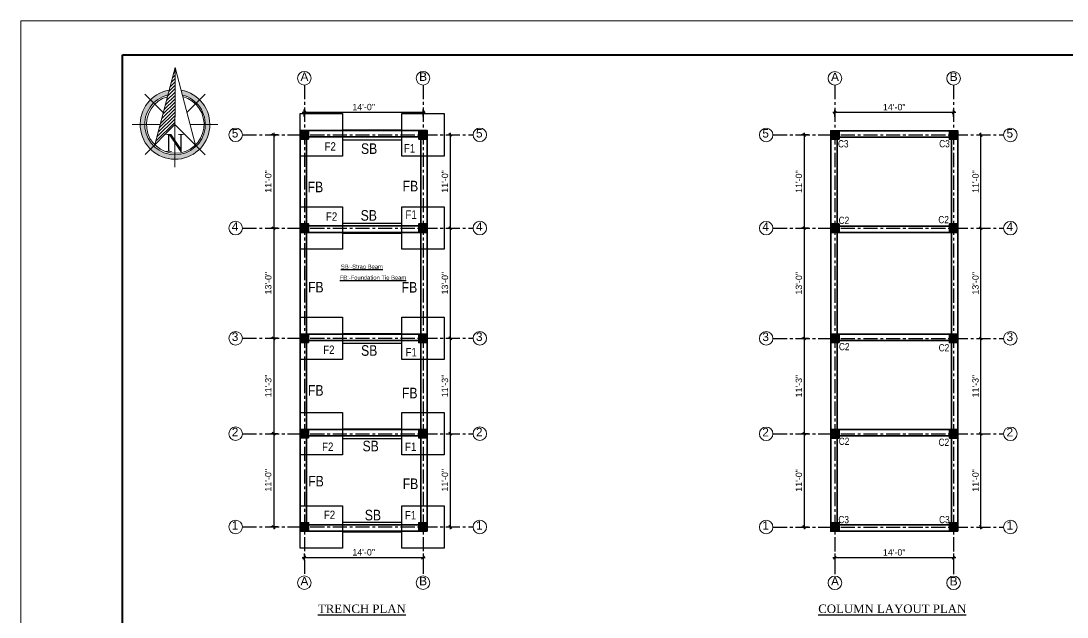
# Model space of a CAD drawing. Header units: inches. Extents: x 334224 to 340955, y 74691 to 79424.
# Drawn here: x 337781 to 339261, y 78580 to 79424 of the extents above; entities that cross this region are included whole.
import ezdxf
from ezdxf.enums import TextEntityAlignment as Align

# ---------------------------------------------------------------- set-up
doc = ezdxf.new("R2010")
doc.units = ezdxf.units.IN
doc.header["$MEASUREMENT"] = 0
doc.linetypes.add('CENTERX2', pattern=[4, 2.5, -0.5, 0.5, -0.5])
doc.layers.get('Defpoints').update_dxf_attribs({"lineweight": 0})
for name, color, linetype, lineweight in [('base line', 201, 'Continuous', 40), ('hatch color 2', 33, 'Continuous', 9), ('tree', 92, 'Continuous', 0), ('Wall', 20, 'Continuous', 35)]:
    doc.layers.add(name, color=color, linetype=linetype, lineweight=lineweight)
for name, color, linetype in [('CENTERLINE', 252, 'CENTERX2'), ('dimension', 241, 'Continuous'), ('OUTLINE', 1, 'Continuous'), ('text', 113, 'Continuous'), ('Text_Grid', 6, 'Continuous')]:
    doc.layers.add(name, color=color, linetype=linetype)
doc.styles.add('dim', font='ARIALN.TTF')
doc.styles.add('ROOM', font='dutch.ttf')
doc.styles.get("Standard").update_dxf_attribs({"font": 'arial.ttf', "height": 9})
doc.dimstyles.new('NKs1-8', dxfattribs={"dimtxt": 6, "dimasz": 4, "dimexe": 4, "dimexo": 3, "dimgap": 3, "dimtad": 1, "dimdec": 0, "dimzin": 3, "dimlunit": 4, "dimtxsty": 'Standard', "dimblk": 'OBLIQUE', "dimcen": 0, "dimdle": 3, "dimclrd": 256, "dimclre": 256, "dimclrt": 256, "dimadec": 0, "dimazin": 0, "dimtfac": 1, "dimtdec": 0, "dimtix": 1, "dimtmove": 2, "dimatfit": 2, "dimfxl": 0, "dimlwd": -1, "dimlwe": -1, "dimarcsym": 0})

# ---------------------------------------------------------------- blocks, each defined once
blk = doc.blocks.new('north2')
at = {"layer": 'tree'}
h = blk.add_hatch(dxfattribs=at)
h.set_pattern_fill('ANSI31', color=256, scale=25, style=0)
h.set_pattern_definition([(45, (-27704.08, -7227.18), (-56.1266, 56.1266), [])])
h.paths.add_polyline_path([(-675, -681), (0, 0), (0, 1906)])
h = blk.add_hatch(color=256, dxfattribs=at)
h.paths.add_polyline_path([(-716, 716), (-823, 823, 0.198912), (-1164, 0), (-1013, 0, -0.198912)])
h.paths.add_polyline_path([(-823, 823), (-716, 716, -0.137283), (-240, 984), (-198, 1147, 0.154811)])
h.paths.add_polyline_path([(713, 720), (819, 827, 0.152968), (201, 1146), (244, 983, -0.135153)])
h.paths.add_polyline_path([(1013, 0), (1164, 0, 0.200103), (819, 827), (713, 720, -0.200103)])
h.paths.add_polyline_path([(1164, 0), (1013, 0, -0.198912), (716, -716), (823, -823, 0.198912)])
h.paths.add_polyline_path([(823, -823), (716, -716, -0.198912), (0, -1013), (0, -1164, 0.198912)])
h.paths.add_polyline_path([(0, -1164), (0, -1013, -0.197722), (-713, -720), (-819, -827, 0.197722)])
h.paths.add_polyline_path([(-819, -827), (-713, -720, -0.200103), (-1013, 0), (-1164, 0, 0.200103)])
for p, q in [((0, 1906), (-675, -681)), ((0, 1906), (686, -686)), ((0, -1427), (0, 1906)), ((-394, 394), (-1009, 1009)), ((1003, 1012), (398, 402)), ((-1427, 0), (-497, 0)), ((0, 0), (-995, -1004)), ((1009, -1009), (0, 0)), ((504, 0), (1427, 0))]:
    blk.add_line(p, q, dxfattribs=at)
for centre, radius, start, end in [((0, 0), 1164, 99.7994, 80.0504), ((0, 0), 1013, 103.7326, 76.0506), ((8, 0), 964, 105.8346, 74.9771)]:
    blk.add_arc(centre, radius, start, end, dxfattribs=at)
at = {"layer": 'tree', "insert": (-332, -315), "char_height": 600, "attachment_point": 1}
blk.add_mtext('{\\fTimes New Roman|b0|i0|c0|p18;N}', dxfattribs=at)
blk = doc.blocks.new('_OBLIQUE')
at = {"color": 0, "linetype": 'ByBlock'}
blk.add_line((-0.5, -0.5), (0.5, 0.5), dxfattribs=at)
blk = doc.blocks.new('*D362')
at = {"layer": 'Defpoints', "color": 0, "transparency": 16777216}
for p in [(338181.7, 78765.3), (338349.7, 78765.3), (338181.7, 78664.1)]:
    blk.add_point(p, dxfattribs=at)
at = {"layer": 'dimension', "transparency": 16777216}
for p, q in [((338181.7, 78670.1), (338181.7, 78660.1)), ((338349.7, 78670.1), (338349.7, 78660.1)), ((338352.7, 78664.1), (338178.7, 78664.1))]:
    blk.add_line(p, q, dxfattribs=at)
at = {"layer": 'dimension', "transparency": 16777216, "xscale": 4, "yscale": 4, "zscale": 4, "rotation": 180}
blk.add_blockref('_OBLIQUE', (338181.7, 78664.1), dxfattribs=at)
at = {"layer": 'dimension', "transparency": 16777216, "xscale": 4, "yscale": 4, "zscale": 4}
blk.add_blockref('_OBLIQUE', (338349.7, 78664.1), dxfattribs=at)
at = {"layer": 'dimension', "transparency": 16777216, "insert": (338265.7, 78671.7), "char_height": 9, "attachment_point": 5}
blk.add_mtext('14\'-0"', dxfattribs=at)
blk = doc.blocks.new('*D363')
at = {"layer": 'Defpoints', "color": 0, "transparency": 16777216}
for p in [(338236.5, 79262.7), (338138.3, 79130.7), (338236.5, 79130.7)]:
    blk.add_point(p, dxfattribs=at)
at = {"layer": 'dimension', "transparency": 16777216}
for p, q in [((338144.3, 79262.7), (338134.3, 79262.7)), ((338138.3, 79265.7), (338138.3, 79127.7)), ((338144.3, 79130.7), (338134.3, 79130.7))]:
    blk.add_line(p, q, dxfattribs=at)
at = {"layer": 'dimension', "transparency": 16777216, "xscale": 4, "yscale": 4, "zscale": 4}
for p, rotation in [((338138.3, 79262.7), 90), ((338138.3, 79130.7), 270)]:
    blk.add_blockref('_OBLIQUE', p, dxfattribs=dict(at, rotation=rotation))
at = {"layer": 'dimension', "transparency": 16777216, "insert": (338130.7, 79196.7), "char_height": 9, "attachment_point": 5, "rotation": 90}
blk.add_mtext('11\'-0"', dxfattribs=at)
blk = doc.blocks.new('*D364')
at = {"layer": 'Defpoints', "color": 0, "transparency": 16777216}
for p in [(338236.5, 79130.7), (338138.3, 78974.7), (338236.5, 78974.7)]:
    blk.add_point(p, dxfattribs=at)
at = {"layer": 'dimension', "transparency": 16777216}
for p, q in [((338144.3, 79130.7), (338134.3, 79130.7)), ((338138.3, 79133.7), (338138.3, 78971.7)), ((338144.3, 78974.7), (338134.3, 78974.7))]:
    blk.add_line(p, q, dxfattribs=at)
at = {"layer": 'dimension', "transparency": 16777216, "xscale": 4, "yscale": 4, "zscale": 4}
for p, rotation in [((338138.3, 79130.7), 90), ((338138.3, 78974.7), 270)]:
    blk.add_blockref('_OBLIQUE', p, dxfattribs=dict(at, rotation=rotation))
at = {"layer": 'dimension', "transparency": 16777216, "insert": (338130.7, 79052.7), "char_height": 9, "attachment_point": 5, "rotation": 90}
blk.add_mtext('13\'-0"', dxfattribs=at)
blk = doc.blocks.new('*D365')
at = {"layer": 'Defpoints', "color": 0, "transparency": 16777216}
for p in [(338236.5, 78974.7), (338138.3, 78839.7), (338236.5, 78839.7)]:
    blk.add_point(p, dxfattribs=at)
at = {"layer": 'dimension', "transparency": 16777216}
for p, q in [((338144.3, 78974.7), (338134.3, 78974.7)), ((338138.3, 78977.7), (338138.3, 78836.7)), ((338144.3, 78839.7), (338134.3, 78839.7))]:
    blk.add_line(p, q, dxfattribs=at)
at = {"layer": 'dimension', "transparency": 16777216, "xscale": 4, "yscale": 4, "zscale": 4}
for p, rotation in [((338138.3, 78974.7), 90), ((338138.3, 78839.7), 270)]:
    blk.add_blockref('_OBLIQUE', p, dxfattribs=dict(at, rotation=rotation))
at = {"layer": 'dimension', "transparency": 16777216, "insert": (338130.7, 78907.2), "char_height": 9, "attachment_point": 5, "rotation": 90}
blk.add_mtext('11\'-3"', dxfattribs=at)
blk = doc.blocks.new('*D366')
at = {"layer": 'Defpoints', "color": 0, "transparency": 16777216}
for p in [(338236.5, 78839.7), (338138.3, 78707.7), (338236.5, 78707.7)]:
    blk.add_point(p, dxfattribs=at)
at = {"layer": 'dimension', "transparency": 16777216}
for p, q in [((338144.3, 78839.7), (338134.3, 78839.7)), ((338138.3, 78842.7), (338138.3, 78704.7)), ((338144.3, 78707.7), (338134.3, 78707.7))]:
    blk.add_line(p, q, dxfattribs=at)
at = {"layer": 'dimension', "transparency": 16777216, "xscale": 4, "yscale": 4, "zscale": 4}
for p, rotation in [((338138.3, 78839.7), 90), ((338138.3, 78707.7), 270)]:
    blk.add_blockref('_OBLIQUE', p, dxfattribs=dict(at, rotation=rotation))
at = {"layer": 'dimension', "transparency": 16777216, "insert": (338130.7, 78773.7), "char_height": 9, "attachment_point": 5, "rotation": 90}
blk.add_mtext('11\'-0"', dxfattribs=at)
blk = doc.blocks.new('*D367')
at = {"layer": 'Defpoints', "color": 0, "transparency": 16777216}
for p in [(338181.7, 79294.5), (338181.7, 79216.1), (338349.7, 79204.1)]:
    blk.add_point(p, dxfattribs=at)
at = {"layer": 'dimension', "transparency": 16777216}
for p, q in [((338352.7, 79294.5), (338178.7, 79294.5)), ((338181.7, 79288.5), (338181.7, 79298.5)), ((338349.7, 79288.5), (338349.7, 79298.5))]:
    blk.add_line(p, q, dxfattribs=at)
at = {"layer": 'dimension', "transparency": 16777216, "xscale": 4, "yscale": 4, "zscale": 4, "rotation": 180}
blk.add_blockref('_OBLIQUE', (338181.7, 79294.5), dxfattribs=at)
at = {"layer": 'dimension', "transparency": 16777216, "xscale": 4, "yscale": 4, "zscale": 4}
blk.add_blockref('_OBLIQUE', (338349.7, 79294.5), dxfattribs=at)
at = {"layer": 'dimension', "transparency": 16777216, "insert": (338265.7, 79302), "char_height": 9, "attachment_point": 5}
blk.add_mtext('14\'-0"', dxfattribs=at)
blk = doc.blocks.new('*D368')
at = {"layer": 'Defpoints', "color": 0, "transparency": 16777216}
for p in [(338282.1, 78839.7), (338388.4, 78839.7), (338282.1, 78707.7)]:
    blk.add_point(p, dxfattribs=at)
at = {"layer": 'dimension', "transparency": 16777216}
for p, q in [((338382.4, 78839.7), (338392.4, 78839.7)), ((338388.4, 78704.7), (338388.4, 78842.7)), ((338382.4, 78707.7), (338392.4, 78707.7))]:
    blk.add_line(p, q, dxfattribs=at)
at = {"layer": 'dimension', "transparency": 16777216, "xscale": 4, "yscale": 4, "zscale": 4}
for p, rotation in [((338388.4, 78839.7), 90), ((338388.4, 78707.7), 270)]:
    blk.add_blockref('_OBLIQUE', p, dxfattribs=dict(at, rotation=rotation))
at = {"layer": 'dimension', "transparency": 16777216, "insert": (338380.8, 78773.7), "char_height": 9, "attachment_point": 5, "rotation": 90}
blk.add_mtext('11\'-0"', dxfattribs=at)
blk = doc.blocks.new('*D369')
at = {"layer": 'Defpoints', "color": 0, "transparency": 16777216}
for p in [(338294.1, 78974.7), (338388.4, 78974.7), (338282.1, 78839.7)]:
    blk.add_point(p, dxfattribs=at)
at = {"layer": 'dimension', "transparency": 16777216}
for p, q in [((338382.4, 78974.7), (338392.4, 78974.7)), ((338388.4, 78836.7), (338388.4, 78977.7)), ((338382.4, 78839.7), (338392.4, 78839.7))]:
    blk.add_line(p, q, dxfattribs=at)
at = {"layer": 'dimension', "transparency": 16777216, "xscale": 4, "yscale": 4, "zscale": 4}
for p, rotation in [((338388.4, 78974.7), 90), ((338388.4, 78839.7), 270)]:
    blk.add_blockref('_OBLIQUE', p, dxfattribs=dict(at, rotation=rotation))
at = {"layer": 'dimension', "transparency": 16777216, "insert": (338380.8, 78907.2), "char_height": 9, "attachment_point": 5, "rotation": 90}
blk.add_mtext('11\'-3"', dxfattribs=at)
blk = doc.blocks.new('*D370')
at = {"layer": 'Defpoints', "color": 0, "transparency": 16777216}
for p in [(338294.1, 79130.7), (338388.4, 79130.7), (338294.1, 78974.7)]:
    blk.add_point(p, dxfattribs=at)
at = {"layer": 'dimension', "transparency": 16777216}
for p, q in [((338382.4, 79130.7), (338392.4, 79130.7)), ((338388.4, 78971.7), (338388.4, 79133.7)), ((338382.4, 78974.7), (338392.4, 78974.7))]:
    blk.add_line(p, q, dxfattribs=at)
at = {"layer": 'dimension', "transparency": 16777216, "xscale": 4, "yscale": 4, "zscale": 4}
for p, rotation in [((338388.4, 79130.7), 90), ((338388.4, 78974.7), 270)]:
    blk.add_blockref('_OBLIQUE', p, dxfattribs=dict(at, rotation=rotation))
at = {"layer": 'dimension', "transparency": 16777216, "insert": (338380.8, 79052.7), "char_height": 9, "attachment_point": 5, "rotation": 90}
blk.add_mtext('13\'-0"', dxfattribs=at)
blk = doc.blocks.new('*D371')
at = {"layer": 'Defpoints', "color": 0, "transparency": 16777216}
for p in [(338282.1, 79262.7), (338388.4, 79262.7), (338294.1, 79130.7)]:
    blk.add_point(p, dxfattribs=at)
at = {"layer": 'dimension', "transparency": 16777216}
for p, q in [((338382.4, 79262.7), (338392.4, 79262.7)), ((338388.4, 79127.7), (338388.4, 79265.7)), ((338382.4, 79130.7), (338392.4, 79130.7))]:
    blk.add_line(p, q, dxfattribs=at)
at = {"layer": 'dimension', "transparency": 16777216, "xscale": 4, "yscale": 4, "zscale": 4}
for p, rotation in [((338388.4, 79262.7), 90), ((338388.4, 79130.7), 270)]:
    blk.add_blockref('_OBLIQUE', p, dxfattribs=dict(at, rotation=rotation))
at = {"layer": 'dimension', "transparency": 16777216, "insert": (338380.8, 79196.7), "char_height": 9, "attachment_point": 5, "rotation": 90}
blk.add_mtext('11\'-0"', dxfattribs=at)
blk = doc.blocks.new('*D372')
at = {"layer": 'Defpoints', "color": 0, "transparency": 16777216}
for p in [(338932.8, 78765.2), (339100.8, 78765.2), (338932.8, 78664)]:
    blk.add_point(p, dxfattribs=at)
at = {"layer": 'dimension', "transparency": 16777216}
for p, q in [((338932.8, 78670), (338932.8, 78660)), ((339100.8, 78670), (339100.8, 78660)), ((339103.8, 78664), (338929.8, 78664))]:
    blk.add_line(p, q, dxfattribs=at)
at = {"layer": 'dimension', "transparency": 16777216, "xscale": 4, "yscale": 4, "zscale": 4, "rotation": 180}
blk.add_blockref('_OBLIQUE', (338932.8, 78664), dxfattribs=at)
at = {"layer": 'dimension', "transparency": 16777216, "xscale": 4, "yscale": 4, "zscale": 4}
blk.add_blockref('_OBLIQUE', (339100.8, 78664), dxfattribs=at)
at = {"layer": 'dimension', "transparency": 16777216, "insert": (339016.8, 78671.6), "char_height": 9, "attachment_point": 5}
blk.add_mtext('14\'-0"', dxfattribs=at)
blk = doc.blocks.new('*D373')
at = {"layer": 'Defpoints', "color": 0, "transparency": 16777216}
for p in [(338987.6, 79262.5), (338889.4, 79130.5), (338987.6, 79130.5)]:
    blk.add_point(p, dxfattribs=at)
at = {"layer": 'dimension', "transparency": 16777216}
for p, q in [((338895.4, 79262.5), (338885.4, 79262.5)), ((338889.4, 79265.5), (338889.4, 79127.5)), ((338895.4, 79130.5), (338885.4, 79130.5))]:
    blk.add_line(p, q, dxfattribs=at)
at = {"layer": 'dimension', "transparency": 16777216, "xscale": 4, "yscale": 4, "zscale": 4}
for p, rotation in [((338889.4, 79262.5), 90), ((338889.4, 79130.5), 270)]:
    blk.add_blockref('_OBLIQUE', p, dxfattribs=dict(at, rotation=rotation))
at = {"layer": 'dimension', "transparency": 16777216, "insert": (338881.8, 79196.5), "char_height": 9, "attachment_point": 5, "rotation": 90}
blk.add_mtext('11\'-0"', dxfattribs=at)
blk = doc.blocks.new('*D374')
at = {"layer": 'Defpoints', "color": 0, "transparency": 16777216}
for p in [(338987.6, 79130.5), (338889.4, 78974.5), (338987.6, 78974.5)]:
    blk.add_point(p, dxfattribs=at)
at = {"layer": 'dimension', "transparency": 16777216}
for p, q in [((338895.4, 79130.5), (338885.4, 79130.5)), ((338889.4, 79133.5), (338889.4, 78971.5)), ((338895.4, 78974.5), (338885.4, 78974.5))]:
    blk.add_line(p, q, dxfattribs=at)
at = {"layer": 'dimension', "transparency": 16777216, "xscale": 4, "yscale": 4, "zscale": 4}
for p, rotation in [((338889.4, 79130.5), 90), ((338889.4, 78974.5), 270)]:
    blk.add_blockref('_OBLIQUE', p, dxfattribs=dict(at, rotation=rotation))
at = {"layer": 'dimension', "transparency": 16777216, "insert": (338881.8, 79052.5), "char_height": 9, "attachment_point": 5, "rotation": 90}
blk.add_mtext('13\'-0"', dxfattribs=at)
blk = doc.blocks.new('*D375')
at = {"layer": 'Defpoints', "color": 0, "transparency": 16777216}
for p in [(338987.6, 78974.5), (338889.4, 78839.5), (338987.6, 78839.5)]:
    blk.add_point(p, dxfattribs=at)
at = {"layer": 'dimension', "transparency": 16777216}
for p, q in [((338895.4, 78974.5), (338885.4, 78974.5)), ((338889.4, 78977.5), (338889.4, 78836.5)), ((338895.4, 78839.5), (338885.4, 78839.5))]:
    blk.add_line(p, q, dxfattribs=at)
at = {"layer": 'dimension', "transparency": 16777216, "xscale": 4, "yscale": 4, "zscale": 4}
for p, rotation in [((338889.4, 78974.5), 90), ((338889.4, 78839.5), 270)]:
    blk.add_blockref('_OBLIQUE', p, dxfattribs=dict(at, rotation=rotation))
at = {"layer": 'dimension', "transparency": 16777216, "insert": (338881.8, 78907), "char_height": 9, "attachment_point": 5, "rotation": 90}
blk.add_mtext('11\'-3"', dxfattribs=at)
blk = doc.blocks.new('*D376')
at = {"layer": 'Defpoints', "color": 0, "transparency": 16777216}
for p in [(338987.6, 78839.5), (338889.4, 78707.5), (338987.6, 78707.5)]:
    blk.add_point(p, dxfattribs=at)
at = {"layer": 'dimension', "transparency": 16777216}
for p, q in [((338895.4, 78839.5), (338885.4, 78839.5)), ((338889.4, 78842.5), (338889.4, 78704.5)), ((338895.4, 78707.5), (338885.4, 78707.5))]:
    blk.add_line(p, q, dxfattribs=at)
at = {"layer": 'dimension', "transparency": 16777216, "xscale": 4, "yscale": 4, "zscale": 4}
for p, rotation in [((338889.4, 78839.5), 90), ((338889.4, 78707.5), 270)]:
    blk.add_blockref('_OBLIQUE', p, dxfattribs=dict(at, rotation=rotation))
at = {"layer": 'dimension', "transparency": 16777216, "insert": (338881.8, 78773.5), "char_height": 9, "attachment_point": 5, "rotation": 90}
blk.add_mtext('11\'-0"', dxfattribs=at)
blk = doc.blocks.new('*D377')
at = {"layer": 'Defpoints', "color": 0, "transparency": 16777216}
for p in [(338932.8, 79294.3), (338932.8, 79216), (339100.8, 79204)]:
    blk.add_point(p, dxfattribs=at)
at = {"layer": 'dimension', "transparency": 16777216}
for p, q in [((339103.8, 79294.3), (338929.8, 79294.3)), ((338932.8, 79288.3), (338932.8, 79298.3)), ((339100.8, 79288.3), (339100.8, 79298.3))]:
    blk.add_line(p, q, dxfattribs=at)
at = {"layer": 'dimension', "transparency": 16777216, "xscale": 4, "yscale": 4, "zscale": 4, "rotation": 180}
blk.add_blockref('_OBLIQUE', (338932.8, 79294.3), dxfattribs=at)
at = {"layer": 'dimension', "transparency": 16777216, "xscale": 4, "yscale": 4, "zscale": 4}
blk.add_blockref('_OBLIQUE', (339100.8, 79294.3), dxfattribs=at)
at = {"layer": 'dimension', "transparency": 16777216, "insert": (339016.8, 79301.9), "char_height": 9, "attachment_point": 5}
blk.add_mtext('14\'-0"', dxfattribs=at)
blk = doc.blocks.new('*D378')
at = {"layer": 'Defpoints', "color": 0, "transparency": 16777216}
for p in [(339033.2, 78839.5), (339139.4, 78839.5), (339033.2, 78707.5)]:
    blk.add_point(p, dxfattribs=at)
at = {"layer": 'dimension', "transparency": 16777216}
for p, q in [((339133.4, 78839.5), (339143.4, 78839.5)), ((339139.4, 78704.5), (339139.4, 78842.5)), ((339133.4, 78707.5), (339143.4, 78707.5))]:
    blk.add_line(p, q, dxfattribs=at)
at = {"layer": 'dimension', "transparency": 16777216, "xscale": 4, "yscale": 4, "zscale": 4}
for p, rotation in [((339139.4, 78839.5), 90), ((339139.4, 78707.5), 270)]:
    blk.add_blockref('_OBLIQUE', p, dxfattribs=dict(at, rotation=rotation))
at = {"layer": 'dimension', "transparency": 16777216, "insert": (339131.9, 78773.5), "char_height": 9, "attachment_point": 5, "rotation": 90}
blk.add_mtext('11\'-0"', dxfattribs=at)
blk = doc.blocks.new('*D379')
at = {"layer": 'Defpoints', "color": 0, "transparency": 16777216}
for p in [(339045.2, 78974.5), (339139.4, 78974.5), (339033.2, 78839.5)]:
    blk.add_point(p, dxfattribs=at)
at = {"layer": 'dimension', "transparency": 16777216}
for p, q in [((339133.4, 78974.5), (339143.4, 78974.5)), ((339139.4, 78836.5), (339139.4, 78977.5)), ((339133.4, 78839.5), (339143.4, 78839.5))]:
    blk.add_line(p, q, dxfattribs=at)
at = {"layer": 'dimension', "transparency": 16777216, "xscale": 4, "yscale": 4, "zscale": 4}
for p, rotation in [((339139.4, 78974.5), 90), ((339139.4, 78839.5), 270)]:
    blk.add_blockref('_OBLIQUE', p, dxfattribs=dict(at, rotation=rotation))
at = {"layer": 'dimension', "transparency": 16777216, "insert": (339131.8, 78907), "char_height": 9, "attachment_point": 5, "rotation": 90}
blk.add_mtext('11\'-3"', dxfattribs=at)
blk = doc.blocks.new('*D380')
at = {"layer": 'Defpoints', "color": 0, "transparency": 16777216}
for p in [(339045.2, 79130.5), (339139.4, 79130.5), (339045.2, 78974.5)]:
    blk.add_point(p, dxfattribs=at)
at = {"layer": 'dimension', "transparency": 16777216}
for p, q in [((339133.4, 79130.5), (339143.4, 79130.5)), ((339139.4, 78971.5), (339139.4, 79133.5)), ((339133.4, 78974.5), (339143.4, 78974.5))]:
    blk.add_line(p, q, dxfattribs=at)
at = {"layer": 'dimension', "transparency": 16777216, "xscale": 4, "yscale": 4, "zscale": 4}
for p, rotation in [((339139.4, 79130.5), 90), ((339139.4, 78974.5), 270)]:
    blk.add_blockref('_OBLIQUE', p, dxfattribs=dict(at, rotation=rotation))
at = {"layer": 'dimension', "transparency": 16777216, "insert": (339131.8, 79052.5), "char_height": 9, "attachment_point": 5, "rotation": 90}
blk.add_mtext('13\'-0"', dxfattribs=at)
blk = doc.blocks.new('*D381')
at = {"layer": 'Defpoints', "color": 0, "transparency": 16777216}
for p in [(339033.2, 79262.5), (339139.4, 79262.5), (339045.2, 79130.5)]:
    blk.add_point(p, dxfattribs=at)
at = {"layer": 'dimension', "transparency": 16777216}
for p, q in [((339133.4, 79262.5), (339143.4, 79262.5)), ((339139.4, 79127.5), (339139.4, 79265.5)), ((339133.4, 79130.5), (339143.4, 79130.5))]:
    blk.add_line(p, q, dxfattribs=at)
at = {"layer": 'dimension', "transparency": 16777216, "xscale": 4, "yscale": 4, "zscale": 4}
for p, rotation in [((339139.4, 79262.5), 90), ((339139.4, 79130.5), 270)]:
    blk.add_blockref('_OBLIQUE', p, dxfattribs=dict(at, rotation=rotation))
at = {"layer": 'dimension', "transparency": 16777216, "insert": (339131.9, 79196.5), "char_height": 9, "attachment_point": 5, "rotation": 90}
blk.add_mtext('11\'-0"', dxfattribs=at)
blk = doc.blocks.new('Complete project')
at = {"layer": 'Wall'}
h = blk.add_hatch(color=256, dxfattribs=at)
h.dxf.hatch_style = 1
h.paths.add_polyline_path([(338175.73067, 79268.67839), (338175.73067, 79256.67839), (338187.73067, 79256.67839), (338187.73067, 79268.67839)])
h = blk.add_hatch(color=256, dxfattribs=at)
h.dxf.hatch_style = 1
h.paths.add_polyline_path([(338343.73067, 79268.67839), (338343.73067, 79256.67839), (338355.73067, 79256.67839), (338355.73067, 79268.67839)])
h = blk.add_hatch(color=256, dxfattribs=at)
h.dxf.hatch_style = 1
h.paths.add_polyline_path([(338926.80572, 79268.54148), (338926.80572, 79256.54148), (338938.80572, 79256.54148), (338938.80572, 79268.54148)])
h = blk.add_hatch(color=256, dxfattribs=at)
h.dxf.hatch_style = 1
h.paths.add_polyline_path([(339094.80572, 79268.54148), (339094.80572, 79256.54148), (339106.80572, 79256.54148), (339106.80572, 79268.54148)])
h = blk.add_hatch(color=256, dxfattribs=at)
h.dxf.hatch_style = 1
h.paths.add_polyline_path([(338175.73067, 79136.67839), (338175.73067, 79124.67839), (338187.73067, 79124.67839), (338187.73067, 79136.67839)])
h = blk.add_hatch(color=256, dxfattribs=at)
h.dxf.hatch_style = 1
h.paths.add_polyline_path([(338343.73067, 79136.67839), (338343.73067, 79124.67839), (338355.73067, 79124.67839), (338355.73067, 79136.67839)])
h = blk.add_hatch(color=256, dxfattribs=at)
h.dxf.hatch_style = 1
h.paths.add_polyline_path([(338926.80572, 79136.54148), (338926.80572, 79124.54148), (338938.80572, 79124.54148), (338938.80572, 79136.54148)])
h = blk.add_hatch(color=256, dxfattribs=at)
h.dxf.hatch_style = 1
h.paths.add_polyline_path([(339094.80572, 79136.54148), (339094.80572, 79124.54148), (339106.80572, 79124.54148), (339106.80572, 79136.54148)])
h = blk.add_hatch(color=256, dxfattribs=at)
h.dxf.hatch_style = 1
h.paths.add_polyline_path([(338175.73067, 78980.67839), (338175.73067, 78968.67839), (338187.73067, 78968.67839), (338187.73067, 78980.67839)])
h = blk.add_hatch(color=256, dxfattribs=at)
h.dxf.hatch_style = 1
h.paths.add_polyline_path([(338343.73067, 78980.67839), (338343.73067, 78968.67839), (338355.73067, 78968.67839), (338355.73067, 78980.67839)])
h = blk.add_hatch(color=256, dxfattribs=at)
h.dxf.hatch_style = 1
h.paths.add_polyline_path([(338926.80572, 78980.54148), (338926.80572, 78968.54148), (338938.80572, 78968.54148), (338938.80572, 78980.54148)])
h = blk.add_hatch(color=256, dxfattribs=at)
h.dxf.hatch_style = 1
h.paths.add_polyline_path([(339094.80572, 78980.54148), (339094.80572, 78968.54148), (339106.80572, 78968.54148), (339106.80572, 78980.54148)])
h = blk.add_hatch(color=256, dxfattribs=at)
h.dxf.hatch_style = 1
h.paths.add_polyline_path([(338175.73067, 78845.67839), (338175.73067, 78833.67839), (338187.73067, 78833.67839), (338187.73067, 78845.67839)])
h = blk.add_hatch(color=256, dxfattribs=at)
h.dxf.hatch_style = 1
h.paths.add_polyline_path([(338343.73067, 78845.67839), (338343.73067, 78833.67839), (338355.73067, 78833.67839), (338355.73067, 78845.67839)])
h = blk.add_hatch(color=256, dxfattribs=at)
h.dxf.hatch_style = 1
h.paths.add_polyline_path([(338926.80572, 78845.54148), (338926.80572, 78833.54148), (338938.80572, 78833.54148), (338938.80572, 78845.54148)])
h = blk.add_hatch(color=256, dxfattribs=at)
h.dxf.hatch_style = 1
h.paths.add_polyline_path([(339094.80572, 78845.54148), (339094.80572, 78833.54148), (339106.80572, 78833.54148), (339106.80572, 78845.54148)])
h = blk.add_hatch(color=256, dxfattribs=at)
h.dxf.hatch_style = 1
h.paths.add_polyline_path([(338175.73067, 78713.67839), (338175.73067, 78701.67839), (338187.73067, 78701.67839), (338187.73067, 78713.67839)])
h = blk.add_hatch(color=256, dxfattribs=at)
h.dxf.hatch_style = 1
h.paths.add_polyline_path([(338343.73067, 78713.67839), (338343.73067, 78701.67839), (338355.73067, 78701.67839), (338355.73067, 78713.67839)])
h = blk.add_hatch(color=256, dxfattribs=at)
h.dxf.hatch_style = 1
h.paths.add_polyline_path([(338926.80572, 78713.54148), (338926.80572, 78701.54148), (338938.80572, 78701.54148), (338938.80572, 78713.54148)])
h = blk.add_hatch(color=256, dxfattribs=at)
h.dxf.hatch_style = 1
h.paths.add_polyline_path([(339094.80572, 78713.54148), (339094.80572, 78701.54148), (339106.80572, 78701.54148), (339106.80572, 78713.54148)])
at = {"layer": 'base line'}
blk.add_lwpolyline([(337924.5002, 79375.91177), (340907.2202, 79375.91177), (340907.2202, 77227.43177), (337924.5002, 77227.43177)], close=True, dxfattribs=at)
at = {"layer": 'CENTERLINE', "ltscale": 8}
for p, q in [((338181.73067, 79333.17018), (338181.73067, 78638.34916)), ((338349.73067, 79333.17018), (338349.73067, 78638.34916)), ((338932.80572, 79333.03326), (338932.80572, 78638.21224)), ((339100.80572, 79333.03326), (339100.80572, 78638.21224)), ((338094.06255, 79262.67839), (338420.55158, 79262.67839)), ((338845.1376, 79262.54148), (339171.62663, 79262.54148)), ((338094.06255, 79130.67839), (338420.55158, 79130.67839)), ((338845.1376, 79130.54148), (339171.62663, 79130.54148)), ((338094.06255, 78974.67839), (338420.55158, 78974.67839)), ((338845.1376, 78974.54148), (339171.62663, 78974.54148)), ((338094.06255, 78839.67839), (338420.55158, 78839.67839)), ((338845.1376, 78839.54148), (339171.62663, 78839.54148)), ((338094.06255, 78707.67839), (338420.55158, 78707.67839)), ((338845.1376, 78707.54148), (339171.62663, 78707.54148))]:
    blk.add_line(p, q, dxfattribs=at)
at = {"layer": 'Defpoints', "ltscale": 0.5}
blk.add_lwpolyline([(337780.5002, 77179.43177), (340955.2202, 77179.43177), (340955.2202, 79423.91177), (337780.5002, 79423.91177)], close=True, dxfattribs=at)
at = {"layer": 'hatch color 2'}
for centre in [(338181.73067, 79342.77842), (338349.73067, 79342.77842), (338932.80572, 79342.64151), (339100.80572, 79342.64151), (338084.45431, 79262.67839), (338430.15983, 79262.67839), (338835.52935, 79262.54148), (339181.23487, 79262.54148), (338084.45431, 79130.67839), (338430.15983, 79130.67839), (338835.52935, 79130.54148), (339181.23487, 79130.54148), (338084.45431, 78974.67839), (338430.15983, 78974.67839), (338835.52935, 78974.54148), (339181.23487, 78974.54148), (338084.45431, 78839.67839), (338430.15983, 78839.67839), (338835.52935, 78839.54148), (339181.23487, 78839.54148), (338084.45431, 78707.67839), (338430.15983, 78707.67839), (338835.52935, 78707.54148), (339181.23487, 78707.54148), (338181.73067, 78628.74091), (338349.73067, 78628.74091), (338932.80572, 78628.60399), (339100.80572, 78628.60399)]:
    blk.add_circle(centre, 9.60825, dxfattribs=at)
at = {"layer": 'OUTLINE'}
for p, q in [((338235.73067, 79269.67839), (338319.73067, 79269.67839)), ((338235.73067, 79255.67839), (338319.73067, 79255.67839)), ((338235.73067, 79137.67839), (338319.73067, 79137.67839)), ((338235.73067, 79123.67839), (338319.73067, 79123.67839)), ((338235.73067, 78981.67839), (338319.73067, 78981.67839)), ((338235.73067, 78967.67839), (338319.73067, 78967.67839)), ((338235.73067, 78846.67839), (338319.73067, 78846.67839)), ((338235.73067, 78832.67839), (338319.73067, 78832.67839)), ((338235.73067, 78714.67839), (338319.73067, 78714.67839)), ((338235.73067, 78700.67839), (338319.73067, 78700.67839))]:
    blk.add_line(p, q, dxfattribs=at)
for points in [[(338175.73067, 79292.67839), (338235.73067, 79292.67839), (338235.73067, 79232.67839), (338175.73067, 79232.67839)], [(338319.73067, 79292.67839), (338379.73067, 79292.67839), (338379.73067, 79232.67839), (338319.73067, 79232.67839)], [(338175.73067, 79160.67839), (338235.73067, 79160.67839), (338235.73067, 79100.67839), (338175.73067, 79100.67839)], [(338319.73067, 79160.67839), (338379.73067, 79160.67839), (338379.73067, 79100.67839), (338319.73067, 79100.67839)], [(338175.73067, 79004.67839), (338235.73067, 79004.67839), (338235.73067, 78944.67839), (338175.73067, 78944.67839)], [(338319.73067, 79004.67839), (338379.73067, 79004.67839), (338379.73067, 78944.67839), (338319.73067, 78944.67839)], [(338175.73067, 78869.67839), (338235.73067, 78869.67839), (338235.73067, 78809.67839), (338175.73067, 78809.67839)], [(338319.73067, 78869.67839), (338379.73067, 78869.67839), (338379.73067, 78809.67839), (338319.73067, 78809.67839)], [(338175.73067, 78737.67839), (338235.73067, 78737.67839), (338235.73067, 78677.67839), (338175.73067, 78677.67839)], [(338319.69985, 78737.67439), (338379.69985, 78737.67439), (338379.69985, 78677.67439), (338319.69985, 78677.67439)]]:
    blk.add_lwpolyline(points, close=True, dxfattribs=at)
at = {"layer": 'Wall'}
for p, q in [((338343.73067, 79268.67839), (338187.73067, 79268.67839)), ((339094.80572, 79268.54148), (338938.80572, 79268.54148)), ((338175.73067, 79256.67839), (338175.73067, 78713.67839)), ((338184.73067, 79256.67839), (338184.73067, 78713.67839)), ((338343.73067, 79259.67839), (338187.73067, 79259.67839)), ((338346.73067, 78713.67839), (338346.73067, 79256.67839)), ((338355.73067, 78713.67839), (338355.73067, 79256.67839)), ((338926.80572, 79256.54148), (338926.80572, 78713.54148)), ((338935.80572, 79256.54148), (338935.80572, 78713.54148)), ((339094.80572, 79259.54148), (338938.80572, 79259.54148)), ((339097.80572, 78713.54148), (339097.80572, 79256.54148)), ((339106.80572, 78713.54148), (339106.80572, 79256.54148)), ((338187.73067, 79133.67839), (338343.73067, 79133.67839)), ((338938.80572, 79133.54148), (339094.80572, 79133.54148)), ((338187.73067, 79124.67839), (338343.73067, 79124.67839)), ((338938.80572, 79124.54148), (339094.80572, 79124.54148)), ((338187.73067, 78980.67839), (338343.73067, 78980.67839)), ((338938.80572, 78980.54148), (339094.80572, 78980.54148)), ((338187.73067, 78971.67839), (338343.73067, 78971.67839)), ((338938.80572, 78971.54148), (339094.80572, 78971.54148)), ((338187.73067, 78845.67839), (338343.73067, 78845.67839)), ((338187.73067, 78836.67839), (338343.73067, 78836.67839)), ((338938.80572, 78845.54148), (339094.80572, 78845.54148)), ((338938.80572, 78836.54148), (339094.80572, 78836.54148)), ((338187.73067, 78710.67839), (338343.73067, 78710.67839)), ((338187.73067, 78701.67839), (338343.73067, 78701.67839)), ((338938.80572, 78710.54148), (339094.80572, 78710.54148)), ((338938.80572, 78701.54148), (339094.80572, 78701.54148))]:
    blk.add_line(p, q, dxfattribs=at)
for points in [[(338187.73067, 79256.67839), (338187.73067, 79268.67839), (338175.73067, 79268.67839), (338175.73067, 79256.67839), (338187.73067, 79256.67839)], [(338355.73067, 79256.67839), (338355.73067, 79268.67839), (338343.73067, 79268.67839), (338343.73067, 79256.67839), (338355.73067, 79256.67839)], [(338938.80572, 79256.54148), (338938.80572, 79268.54148), (338926.80572, 79268.54148), (338926.80572, 79256.54148), (338938.80572, 79256.54148)], [(339106.80572, 79256.54148), (339106.80572, 79268.54148), (339094.80572, 79268.54148), (339094.80572, 79256.54148), (339106.80572, 79256.54148)], [(338187.73067, 79124.67839), (338187.73067, 79136.67839), (338175.73067, 79136.67839), (338175.73067, 79124.67839), (338187.73067, 79124.67839)], [(338355.73067, 79124.67839), (338355.73067, 79136.67839), (338343.73067, 79136.67839), (338343.73067, 79124.67839), (338355.73067, 79124.67839)], [(338938.80572, 79124.54148), (338938.80572, 79136.54148), (338926.80572, 79136.54148), (338926.80572, 79124.54148), (338938.80572, 79124.54148)], [(339106.80572, 79124.54148), (339106.80572, 79136.54148), (339094.80572, 79136.54148), (339094.80572, 79124.54148), (339106.80572, 79124.54148)], [(338187.73067, 78968.67839), (338187.73067, 78980.67839), (338175.73067, 78980.67839), (338175.73067, 78968.67839), (338187.73067, 78968.67839)], [(338355.73067, 78968.67839), (338355.73067, 78980.67839), (338343.73067, 78980.67839), (338343.73067, 78968.67839), (338355.73067, 78968.67839)], [(338938.80572, 78968.54148), (338938.80572, 78980.54148), (338926.80572, 78980.54148), (338926.80572, 78968.54148), (338938.80572, 78968.54148)], [(339106.80572, 78968.54148), (339106.80572, 78980.54148), (339094.80572, 78980.54148), (339094.80572, 78968.54148), (339106.80572, 78968.54148)], [(338187.73067, 78833.67839), (338187.73067, 78845.67839), (338175.73067, 78845.67839), (338175.73067, 78833.67839), (338187.73067, 78833.67839)], [(338355.73067, 78833.67839), (338355.73067, 78845.67839), (338343.73067, 78845.67839), (338343.73067, 78833.67839), (338355.73067, 78833.67839)], [(338938.80572, 78833.54148), (338938.80572, 78845.54148), (338926.80572, 78845.54148), (338926.80572, 78833.54148), (338938.80572, 78833.54148)], [(339106.80572, 78833.54148), (339106.80572, 78845.54148), (339094.80572, 78845.54148), (339094.80572, 78833.54148), (339106.80572, 78833.54148)], [(338187.73067, 78701.67839), (338187.73067, 78713.67839), (338175.73067, 78713.67839), (338175.73067, 78701.67839), (338187.73067, 78701.67839)], [(338355.73067, 78701.67839), (338355.73067, 78713.67839), (338343.73067, 78713.67839), (338343.73067, 78701.67839), (338355.73067, 78701.67839)], [(338938.80572, 78701.54148), (338938.80572, 78713.54148), (338926.80572, 78713.54148), (338926.80572, 78701.54148), (338938.80572, 78701.54148)], [(339106.80572, 78701.54148), (339106.80572, 78713.54148), (339094.80572, 78713.54148), (339094.80572, 78701.54148), (339106.80572, 78701.54148)]]:
    blk.add_lwpolyline(points, dxfattribs=at)
at = {"layer": 'tree', "xscale": 0.0423566387904504, "yscale": 0.0423566387904504, "zscale": 0.0423566387904504, "rotation": 359.8259108389059}
blk.add_blockref('north2', (337998.60984, 79277.36285), dxfattribs=at)
at = {"layer": 'text'}
for s, height, style, p in [('C3', 10.227273, 'dim', (338944.6243, 79249.98985)), ('C3', 10.227273, 'dim', (339087.95493, 79250.15959)), ('C2', 10.227273, 'dim', (338945.55774, 79141.63887)), ('C2', 10.227273, 'dim', (339086.68898, 79142.63956)), ('C2', 10.227273, 'dim', (338946.00051, 78962.91732)), ('C2', 10.227273, 'dim', (339087.20989, 78961.36398)), ('C2', 10.227273, 'dim', (338945.75164, 78828.95067)), ('C2', 10.227273, 'dim', (339087.04204, 78827.58582)), ('C3', 10.227273, 'dim', (338945.19151, 78718.04806)), ('C3', 10.227273, 'dim', (339087.81891, 78718.09839)), ('%%UTRENCH PLAN', 12, 'ROOM', (338263.19672, 78591.8421)), ('%%UCOLUMN LAYOUT PLAN', 12, 'ROOM', (339013.9788, 78591.8616))]:
    blk.add_text(s, height=height, dxfattribs=dict(at, style=style)).set_placement(p, align=Align.MIDDLE_CENTER)
at = {"layer": 'text', "char_height": 12, "width": 9.8989323, "attachment_point": 1}
for s, insert in [('A', (338176.26795, 79351.01891)), ('B', (338344.26795, 79351.01891)), ('A', (338927.34299, 79350.882)), ('B', (339095.34299, 79350.882)), ('5', (338078.99158, 79270.91889)), ('5', (338424.6971, 79270.91889)), ('5', (338830.06663, 79270.78197)), ('5', (339175.77215, 79270.78197)), ('4', (338078.99158, 79138.91889)), ('4', (338424.6971, 79138.91889)), ('4', (338830.06663, 79138.78197)), ('4', (339175.77215, 79138.78197)), ('3', (338078.99158, 78982.91889)), ('3', (338424.6971, 78982.91889)), ('3', (338830.06663, 78982.78197)), ('3', (339175.77215, 78982.78197)), ('2', (338078.99158, 78847.91889)), ('2', (338424.6971, 78847.91889)), ('2', (338830.06663, 78847.78197)), ('2', (339175.77215, 78847.78197)), ('1', (338078.99158, 78715.91889)), ('1', (338424.6971, 78715.91889)), ('1', (338830.06663, 78715.78197)), ('1', (339175.77215, 78715.78197)), ('A', (338176.26795, 78636.9814)), ('B', (338344.26795, 78636.9814)), ('A', (338927.34299, 78636.84449)), ('B', (339095.34299, 78636.84449))]:
    blk.add_mtext(s, dxfattribs=dict(at, insert=insert))
at = {"layer": 'Text_Grid', "style": 'dim'}
for s, p in [('SB', (338273.37092, 79235.62753)), ('FB', (338197.41427, 79181.39341)), ('FB', (338331.89525, 79182.63687)), ('SB', (338272.94551, 79141.15078)), ('FB', (338197.96412, 79039.61266)), ('FB', (338330.50038, 79039.36298)), ('SB', (338273.50404, 78949.92747)), ('FB', (338197.85415, 78893.49557)), ('FB', (338330.93157, 78889.74741)), ('SB', (338275.61372, 78814.71044)), ('FB', (338198.27088, 78764.98241)), ('FB', (338332.01101, 78761.2678)), ('SB', (338278.78547, 78716.97009))]:
    blk.add_text(s, height=15, dxfattribs=at).set_placement(p, align=Align.CENTER)
at = {"layer": 'Text_Grid', "char_height": 6, "attachment_point": 1, "style": 'dim'}
for s, insert, width in [('{\\L SB:-Strap Beam}', (338231.18665, 79079.05494), 140.859611), ('{\\LFB:-Foundation Tie Beam}', (338231.81166, 79063.50161), 151.8489019)]:
    blk.add_mtext(s, dxfattribs=dict(at, insert=insert, width=width))
at = {"layer": 'Wall', "style": 'dim'}
for s, p in [('F2', (338218.3148, 79240.21147)), ('F1', (338330.61021, 79237.54285)), ('F2', (338220.29714, 79140.97403)), ('F1', (338332.89352, 79143.70856)), ('F2', (338216.34982, 78952.41529)), ('F1', (338333.03243, 78948.96013)), ('F2', (338214.81025, 78815.10115)), ('F1', (338332.21056, 78815.07341)), ('F2', (338217.29035, 78718.74736)), ('F1', (338332.12953, 78718.31007))]:
    blk.add_text(s, height=12, dxfattribs=at).set_placement(p, align=Align.CENTER)
at = {"layer": 'dimension'}
for base, p1, p2, picture, middle in [((338181.73067, 79294.454), (338349.73067, 79204.14888), (338181.73067, 79216.14888), '*D367', (338265.73067, 79302.04915)), ((338932.80572, 79294.31708), (339100.80572, 79204.01196), (338932.80572, 79216.01196), '*D377', (339016.80572, 79301.91224)), ((338181.73067, 78664.11399), (338349.73067, 78765.30887), (338181.73067, 78765.30887), '*D362', (338265.73067, 78671.70914)), ((338932.80572, 78663.97707), (339100.80572, 78765.17195), (338932.80572, 78765.17195), '*D372', (339016.80572, 78671.57223))]:
    dim = blk.add_linear_dim(base=base, p1=p1, p2=p2, dimstyle='NKs1-8', dxfattribs=at)
    dim.commit()
    dim.dimension.update_dxf_attribs({"geometry": picture, "text_midpoint": middle})
for base, p1, p2, picture, middle in [((338138.2879, 79130.67839), (338236.50788, 79262.67839), (338236.50788, 79130.67839), '*D363', (338130.69274, 79196.67839)), ((338388.37285, 79262.67839), (338294.09283, 79130.67839), (338282.09283, 79262.67839), '*D371', (338380.77769, 79196.67839)), ((338889.36294, 79130.54148), (338987.58293, 79262.54148), (338987.58293, 79130.54148), '*D373', (338881.76779, 79196.54148)), ((339139.44789, 79262.54148), (339045.16787, 79130.54148), (339033.16787, 79262.54148), '*D381', (339131.85273, 79196.54148)), ((338138.2879, 78974.67839), (338236.50788, 79130.67839), (338236.50788, 78974.67839), '*D364', (338130.68967, 79052.67839)), ((338388.37285, 79130.67839), (338294.09283, 78974.67839), (338294.09283, 79130.67839), '*D370', (338380.77462, 79052.67839)), ((338889.36294, 78974.54148), (338987.58293, 79130.54148), (338987.58293, 78974.54148), '*D374', (338881.76472, 79052.54148)), ((339139.44789, 79130.54148), (339045.16787, 78974.54148), (339045.16787, 79130.54148), '*D380', (339131.84966, 79052.54148)), ((338138.2879, 78839.67839), (338236.50788, 78974.67839), (338236.50788, 78839.67839), '*D365', (338130.68967, 78907.17839)), ((338388.37285, 78974.67839), (338282.09283, 78839.67839), (338294.09283, 78974.67839), '*D369', (338380.77462, 78907.17839)), ((338889.36294, 78839.54148), (338987.58293, 78974.54148), (338987.58293, 78839.54148), '*D375', (338881.76472, 78907.04148)), ((339139.44789, 78974.54148), (339033.16787, 78839.54148), (339045.16787, 78974.54148), '*D379', (339131.84966, 78907.04148)), ((338138.2879, 78707.67839), (338236.50788, 78839.67839), (338236.50788, 78707.67839), '*D366', (338130.69274, 78773.67839)), ((338388.37285, 78839.67839), (338282.09283, 78707.67839), (338282.09283, 78839.67839), '*D368', (338380.77769, 78773.67839)), ((338889.36294, 78707.54148), (338987.58293, 78839.54148), (338987.58293, 78707.54148), '*D376', (338881.76779, 78773.54148)), ((339139.44789, 78839.54148), (339033.16787, 78707.54148), (339033.16787, 78839.54148), '*D378', (339131.85273, 78773.54148))]:
    dim = blk.add_linear_dim(base=base, p1=p1, p2=p2, angle=90, dimstyle='NKs1-8', dxfattribs=at)
    dim.commit()
    dim.dimension.update_dxf_attribs({"geometry": picture, "text_midpoint": middle})

msp = doc.modelspace()

# ---------------------------------------------------------------- block references
at = {"layer": 'Wall', "linetype": 'ByBlock'}
msp.add_blockref('Complete project', (0, 0), dxfattribs=at)

doc.saveas('drawing.dxf')
